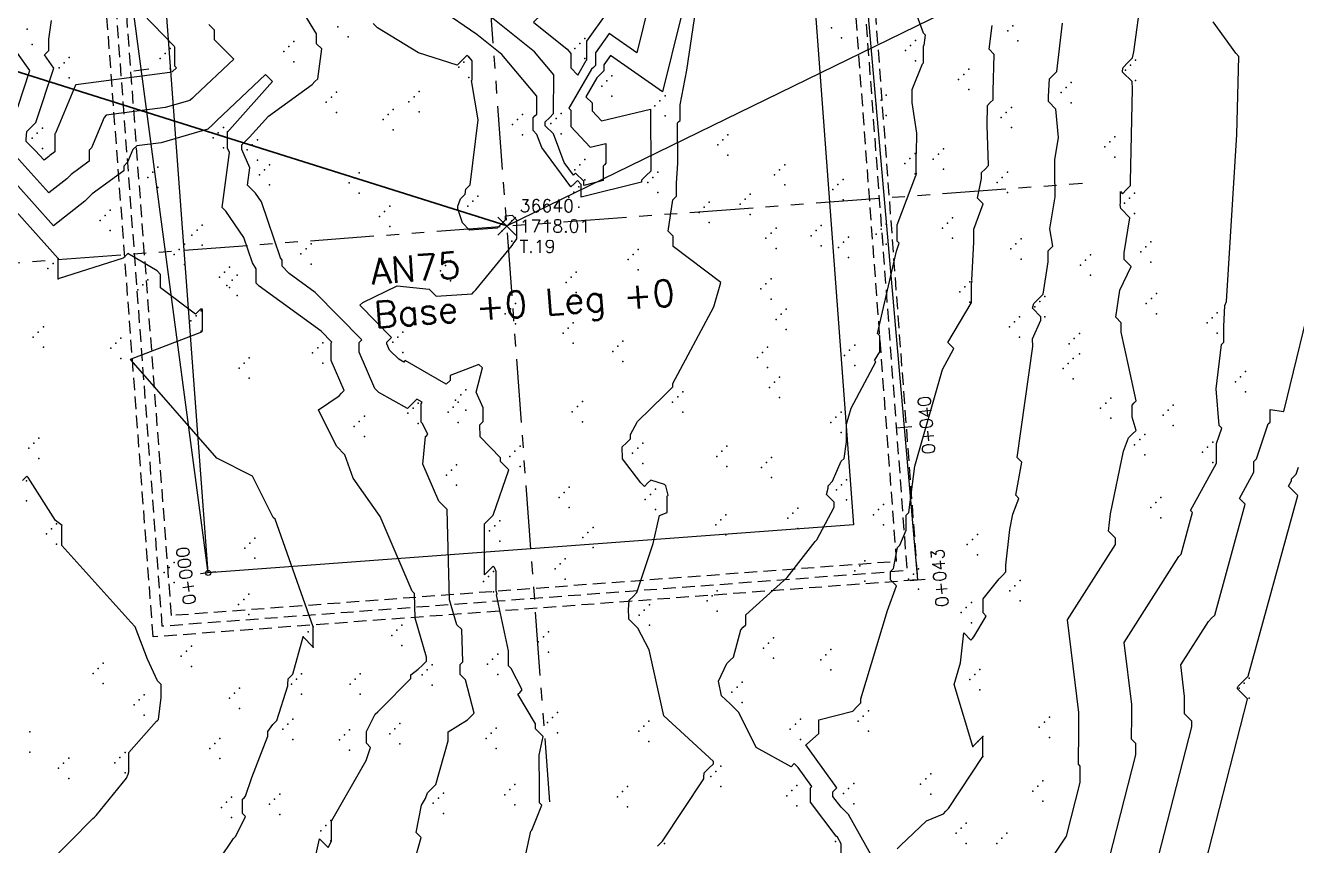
# Model space of a CAD drawing. Header units: metres. Extents: x 419582 to 423558, y 4805372 to 4807539.
# Drawn here: x 423440.34 to 423465.4, y 4807387.38 to 4807403.55 of the extents above; entities that cross this region are included whole.
import ezdxf

# ---------------------------------------------------------------- set-up
doc = ezdxf.new("R2010")
doc.units = ezdxf.units.M
doc.linetypes.add('HIDDEN', pattern=[0.375, 0.25, -0.125])
doc.linetypes.add('PHANTOM', pattern=[2.5, 1.25, -0.25, 0.25, -0.25, 0.25, -0.25])
for name, color, linetype in [('_pieds', 253, 'HIDDEN'), ('C-ROAD-CNTR-N', 92, 'Continuous'), ('C-ROAD-STAN', 11, 'Continuous'), ('C-ROAD-STAN-MAJR', 11, 'Continuous'), ('C-ROAD-STAN-MINR', 11, 'Continuous'), ('C-TINN', 4, 'Continuous'), ('C-TOPO-MAJR', 9, 'Continuous'), ('C-TOPO-MINR', 8, 'Continuous'), ('LS', 7, 'Continuous'), ('V-NODE', 1, 'Continuous'), ('V-NODE-TEXT', 11, 'Continuous')]:
    doc.layers.add(name, color=color, linetype=linetype)
doc.styles.get("Standard").update_dxf_attribs({"font": 'simplex.shx'})

# ---------------------------------------------------------------- blocks, each defined once
blk = doc.blocks.new('AN75 +0 +0')
at = {"linetype": 'PHANTOM', "flags": 128}
for points in [[(0, -11.382), (0, 11.382)], [(-11.382, 0), (11.382, 0)]]:
    blk.add_lwpolyline(points, dxfattribs=at)
at = {"flags": 128}
blk.add_lwpolyline([(-6.382, -6.382), (-6.382, 6.382), (6.382, 6.382), (6.382, -6.382)], close=True, dxfattribs=at)
at = {"layer": 'LS', "insert": (-2.743, -0.436), "char_height": 0.51577, "width": 9.13592, "attachment_point": 1}
blk.add_mtext('AN75\\PBase +0 Leg +0', dxfattribs=at)
blk = doc.blocks.new('*U67')
at = {"color": 0, "linetype": 'ByBlock', "lineweight": -2, "transparency": 16777216}
for p, q in [((-0.71, -0.71), (0.71, 0.71)), ((-0.71, 0.71), (0.71, -0.71))]:
    blk.add_line(p, q, dxfattribs=at)
blk = doc.blocks.new('AeccTickLine')
blk.add_line((0, -0.5), (0, 0.5))

msp = doc.modelspace()

# ---------------------------------------------------------------- linework, layer by layer
at = {"color": 31, "lineweight": 30, "true_color": 0xffbd7a, "elevation": 1718.013}
msp.add_lwpolyline([(423449.834, 4807399.592), (423130.593, 4807500.114), (421950.92, 4806612.998), (421795.045, 4806430.988), (421305.015, 4806147.038), (421305.015, 4806147.038), (420630.083, 4805770.97), (419765.157, 4805549.54), (419617.356, 4805580.088)], dxfattribs=at)
at = {"flags": 128}
msp.add_lwpolyline([(423476.98, 4807412.834), (423449.834, 4807399.592)], dxfattribs=at)
at = {"layer": '_pieds', "elevation": 1718.01, "flags": 128}
for points in [[(423442.854, 4807391.49), (423441.73, 4807406.566), (423456.806, 4807407.69), (423457.93, 4807392.614)], [(423443.035, 4807391.7), (423441.94, 4807406.385), (423456.625, 4807407.48), (423457.72, 4807392.795)], [(423443.216, 4807391.91), (423442.15, 4807406.204), (423456.444, 4807407.27), (423457.51, 4807392.976)]]:
    msp.add_lwpolyline(points, close=True, dxfattribs=at)
at = {"layer": 'C-ROAD-CNTR-N', "color": 92, "linetype": 'Continuous', "lineweight": -3, "flags": 128}
msp.add_lwpolyline([(423443.94, 4807392.751), (423442.15, 4807406.204), (423456.625, 4807407.48), (423457.93, 4807392.614)], dxfattribs=at)
at = {"layer": 'C-ROAD-STAN', "color": 11, "linetype": 'Continuous', "lineweight": -3}
msp.add_circle((423443.94, 4807392.751), 0.05, dxfattribs=at)
at = {"layer": 'C-TINN', "color": 4, "linetype": 'Continuous', "lineweight": -3}
for p in [(423440.37, 4807403.47, 1718.18), (423446.5, 4807403.52, 1718.18), (423456.23, 4807403.5, 1716.56), (423459.71, 4807403.44, 1714.74), (423459.81, 4807403.54, 1714.74), (423440.47, 4807403.17, 1718.18), (423445.63, 4807403.23, 1719.87), (423446.7, 4807403.32, 1718.18), (423451.27, 4807403.19, 1714.77), (423451.37, 4807403.29, 1714.77), (423456.43, 4807403.3, 1716.56), (423457.89, 4807403.25, 1716.14), (423459.91, 4807403.24, 1714.74), (423441.2, 4807402.91, 1717.78), (423443.09, 4807402.99, 1717.89), (423443.19, 4807403.09, 1717.89), (423445.43, 4807403.03, 1719.87), (423445.53, 4807403.13, 1719.87), (423449.08, 4807402.92, 1718.01), (423451.17, 4807403.09, 1714.77), (423457.69, 4807403.05, 1716.14), (423457.79, 4807403.15, 1716.14), (423441, 4807402.71, 1717.78), (423441.1, 4807402.81, 1717.78), (423442.99, 4807402.89, 1717.89), (423443.19, 4807402.69, 1717.89), (423445.63, 4807402.83, 1719.87), (423448.88, 4807402.72, 1718.01), (423448.98, 4807402.82, 1718.01), (423451.37, 4807402.89, 1714.77), (423457.89, 4807402.85, 1716.14), (423458.94, 4807402.68, 1715.28), (423462.03, 4807402.66, 1712.96), (423462.13, 4807402.76, 1712.96), (423462.23, 4807402.86, 1712.96), (423441.2, 4807402.51, 1717.78), (423449.08, 4807402.52, 1718.01), (423451.8, 4807402.45, 1717.93), (423451.9, 4807402.55, 1717.93), (423458.74, 4807402.48, 1715.28), (423458.84, 4807402.58, 1715.28), (423460.96, 4807402.42, 1713.73), (423462.23, 4807402.46, 1712.96), (423446.47, 4807402.23, 1718.32), (423448.1, 4807402.24, 1718.26), (423451.7, 4807402.35, 1717.93), (423452.95, 4807402.16, 1717.1), (423457.31, 4807402.17, 1716.4), (423458.94, 4807402.28, 1715.28), (423460.76, 4807402.22, 1713.73), (423460.86, 4807402.32, 1713.73), (423446.27, 4807402.03, 1718.32), (423446.37, 4807402.13, 1718.32), (423447.9, 4807402.04, 1718.26), (423448, 4807402.14, 1718.26), (423451.9, 4807402.15, 1717.93), (423452.75, 4807401.96, 1717.1), (423452.85, 4807402.06, 1717.1), (423457.11, 4807401.97, 1716.4), (423457.21, 4807402.07, 1716.4), (423459.78, 4807401.93, 1714.79), (423460.96, 4807402.02, 1713.73), (423446.47, 4807401.83, 1718.32), (423447.39, 4807401.69, 1718.37), (423447.49, 4807401.79, 1718.37), (423447.59, 4807401.89, 1718.37), (423448.1, 4807401.84, 1718.26), (423450.04, 4807401.69, 1717.85), (423450.14, 4807401.79, 1717.85), (423450.8, 4807401.71, 1715.54), (423450.9, 4807401.81, 1715.54), (423452.95, 4807401.76, 1717.1), (423457.31, 4807401.77, 1716.4), (423459.58, 4807401.73, 1714.79), (423459.68, 4807401.83, 1714.79), (423440.57, 4807401.42, 1717.64), (423440.67, 4807401.52, 1717.64), (423444.14, 4807401.43, 1720.3), (423444.24, 4807401.53, 1720.3), (423447.59, 4807401.49, 1718.37), (423449.94, 4807401.59, 1717.85), (423450.7, 4807401.61, 1715.54), (423450.9, 4807401.41, 1715.54), (423459.78, 4807401.53, 1714.79), (423440.47, 4807401.32, 1717.64), (423444.04, 4807401.33, 1720.3), (423444.81, 4807401.19, 1718.62), (423444.91, 4807401.29, 1718.62), (423450.14, 4807401.39, 1717.85), (423453.99, 4807401.19, 1716.68), (423454.09, 4807401.29, 1716.68), (423454.19, 4807401.39, 1716.68), (423461.72, 4807401.25, 1713.23), (423461.82, 4807401.35, 1713.23), (423440.67, 4807401.12, 1717.64), (423444.24, 4807401.13, 1720.3), (423444.71, 4807401.09, 1718.62), (423454.19, 4807400.99, 1716.68), (423457.78, 4807400.92, 1716.02), (423457.88, 4807401.02, 1716.02), (423458.24, 4807400.91, 1715.65), (423458.34, 4807401.01, 1715.65), (423458.44, 4807401.11, 1715.65), (423461.62, 4807401.15, 1713.23), (423461.82, 4807400.95, 1713.23), (423442.95, 4807400.75, 1720.7), (423444.91, 4807400.89, 1718.62), (423445.05, 4807400.7, 1718.53), (423445.15, 4807400.8, 1718.53), (423451.17, 4807400.7, 1715.53), (423451.27, 4807400.8, 1715.53), (423451.37, 4807400.9, 1715.53), (423455.21, 4807400.7, 1716.71), (423455.31, 4807400.8, 1716.71), (423457.68, 4807400.82, 1716.02), (423458.44, 4807400.71, 1715.65), (423442.75, 4807400.55, 1720.7), (423442.85, 4807400.65, 1720.7), (423444.95, 4807400.6, 1718.53), (423446.72, 4807400.44, 1718.34), (423446.82, 4807400.54, 1718.34), (423446.92, 4807400.64, 1718.34), (423451.37, 4807400.5, 1715.53), (423452.61, 4807400.45, 1717.16), (423452.71, 4807400.55, 1717.16), (423452.81, 4807400.65, 1717.16), (423455.11, 4807400.6, 1716.71), (423456.36, 4807400.41, 1716.54), (423456.46, 4807400.51, 1716.54), (423457.88, 4807400.62, 1716.02), (423459.5, 4807400.45, 1714.73), (423459.6, 4807400.55, 1714.73), (423459.7, 4807400.65, 1714.73), (423442.95, 4807400.35, 1720.7), (423445.15, 4807400.4, 1718.53), (423446.92, 4807400.24, 1718.34), (423449.26, 4807400.18, 1717.96), (423451.05, 4807400.16, 1717.87), (423451.15, 4807400.26, 1717.87), (423451.25, 4807400.36, 1717.87), (423452.81, 4807400.25, 1717.16), (423454.63, 4807400.22, 1716.81), (423455.31, 4807400.4, 1716.71), (423456.26, 4807400.31, 1716.54), (423459.7, 4807400.25, 1714.73), (423462.21, 4807400.24, 1712.94), (423447.52, 4807399.98, 1718.27), (423449.06, 4807399.98, 1717.96), (423449.16, 4807400.08, 1717.96), (423451.25, 4807399.96, 1717.87), (423453.72, 4807399.96, 1716.72), (423453.82, 4807400.06, 1716.72), (423454.43, 4807400.02, 1716.81), (423454.53, 4807400.12, 1716.81), (423456.46, 4807400.11, 1716.54), (423462.01, 4807400.04, 1712.94), (423462.11, 4807400.14, 1712.94), (423441.81, 4807399.7, 1720.86), (423441.91, 4807399.8, 1720.86), (423442.01, 4807399.9, 1720.86), (423447.32, 4807399.78, 1718.27), (423447.42, 4807399.88, 1718.27), (423449.26, 4807399.78, 1717.96), (423449.93, 4807399.69, 1718.01), (423453.62, 4807399.86, 1716.72), (423453.82, 4807399.66, 1716.72), (423454.63, 4807399.82, 1716.81), (423458.52, 4807399.65, 1715.34), (423458.62, 4807399.75, 1715.34), (423462.21, 4807399.84, 1712.94), (423442.01, 4807399.5, 1720.86), (423443.62, 4807399.41, 1720.79), (423443.72, 4807399.51, 1720.79), (423443.82, 4807399.61, 1720.79), (423447.52, 4807399.58, 1718.27), (423449.73, 4807399.49, 1718.01), (423449.83, 4807399.59, 1718.01), (423455.04, 4807399.45, 1716.84), (423455.14, 4807399.55, 1716.84), (423455.83, 4807399.4, 1716.58), (423455.93, 4807399.5, 1716.58), (423456.03, 4807399.6, 1716.58), (423457.11, 4807399.43, 1716.16), (423457.21, 4807399.53, 1716.16), (423457.31, 4807399.63, 1716.16), (423458.42, 4807399.55, 1715.34), (423443.47, 4807399.23, 1720.7), (423443.82, 4807399.21, 1720.79), (423445.97, 4807399.24, 1718.27), (423449.93, 4807399.29, 1718.01), (423454.94, 4807399.35, 1716.84), (423455.14, 4807399.15, 1716.84), (423456.03, 4807399.2, 1716.58), (423456.37, 4807399.17, 1716.49), (423456.47, 4807399.27, 1716.49), (423456.57, 4807399.37, 1716.49), (423457.31, 4807399.23, 1716.16), (423458.62, 4807399.35, 1715.34), (423459.87, 4807399.24, 1714.41), (423459.97, 4807399.34, 1714.41), (423462.43, 4807399.18, 1712.75), (423462.53, 4807399.28, 1712.75), (423440.98, 4807398.95, 1721), (423443.27, 4807399.03, 1720.7), (423443.37, 4807399.13, 1720.7), (423445.77, 4807399.04, 1718.27), (423445.87, 4807399.14, 1718.27), (423448.72, 4807398.91, 1718.09), (423452.22, 4807398.93, 1717.27), (423452.32, 4807399.03, 1717.27), (423452.42, 4807399.13, 1717.27), (423456.57, 4807398.97, 1716.49), (423459.77, 4807399.14, 1714.41), (423459.97, 4807398.94, 1714.41), (423461.24, 4807398.92, 1713.51), (423461.34, 4807399.02, 1713.51), (423462.33, 4807399.08, 1712.75), (423440.78, 4807398.75, 1721), (423440.88, 4807398.85, 1721), (423443.47, 4807398.83, 1720.7), (423444.26, 4807398.68, 1720.83), (423444.36, 4807398.78, 1720.83), (423445.97, 4807398.84, 1718.27), (423448.52, 4807398.71, 1718.09), (423448.62, 4807398.81, 1718.09), (423451.2, 4807398.68, 1717.73), (423452.42, 4807398.73, 1717.27), (423461.14, 4807398.82, 1713.51), (423462.53, 4807398.88, 1712.75), (423440.98, 4807398.55, 1721), (423442.65, 4807398.43, 1721.16), (423442.75, 4807398.53, 1721.16), (423444.16, 4807398.58, 1720.83), (423444.31, 4807398.42, 1720.73), (423444.41, 4807398.52, 1720.73), (423444.51, 4807398.62, 1720.73), (423448.72, 4807398.51, 1718.09), (423451, 4807398.48, 1717.73), (423451.1, 4807398.58, 1717.73), (423454.94, 4807398.45, 1716.87), (423455.04, 4807398.55, 1716.87), (423458.96, 4807398.49, 1715.03), (423461.34, 4807398.62, 1713.51), (423442.55, 4807398.33, 1721.16), (423444.36, 4807398.38, 1720.83), (423444.51, 4807398.22, 1720.73), (423451.2, 4807398.28, 1717.73), (423454.84, 4807398.35, 1716.87), (423455.04, 4807398.15, 1716.87), (423458.76, 4807398.29, 1715.03), (423458.86, 4807398.39, 1715.03), (423460.44, 4807398.2, 1713.97), (423462.54, 4807398.16, 1712.54), (423462.64, 4807398.26, 1712.54), (423442.75, 4807398.13, 1721.16), (423443.8, 4807397.92, 1721.01), (423449.9, 4807397.96, 1717.86), (423450, 4807398.06, 1717.86), (423455.34, 4807397.95, 1716.86), (423458.96, 4807398.09, 1715.03), (423460.24, 4807398, 1713.97), (423460.34, 4807398.1, 1713.97), (423462.44, 4807398.06, 1712.54), (423443.6, 4807397.72, 1721.01), (423443.7, 4807397.82, 1721.01), (423449.8, 4807397.86, 1717.86), (423450, 4807397.66, 1717.86), (423451.14, 4807397.68, 1717.45), (423455.14, 4807397.75, 1716.86), (423455.24, 4807397.85, 1716.86), (423459.84, 4807397.7, 1714.16), (423459.94, 4807397.8, 1714.16), (423460.44, 4807397.8, 1713.97), (423462.64, 4807397.86, 1712.54), (423463.64, 4807397.68, 1712.08), (423463.74, 4807397.78, 1712.08), (423463.84, 4807397.88, 1712.08), (423440.49, 4807397.4, 1721.5), (423440.59, 4807397.5, 1721.5), (423440.69, 4807397.6, 1721.5), (423443.8, 4807397.52, 1721.01), (423447.68, 4807397.4, 1717.79), (423447.78, 4807397.5, 1717.79), (423450.94, 4807397.48, 1717.45), (423451.04, 4807397.58, 1717.45), (423455.34, 4807397.55, 1716.86), (423459.74, 4807397.6, 1714.16), (423459.94, 4807397.4, 1714.16), (423461.12, 4807397.47, 1713.55), (423463.84, 4807397.48, 1712.08), (423440.69, 4807397.2, 1721.5), (423442.02, 4807397.18, 1721.04), (423442.12, 4807397.28, 1721.04), (423442.22, 4807397.38, 1721.04), (423446.1, 4807397.19, 1720.3), (423446.2, 4807397.29, 1720.3), (423447.58, 4807397.3, 1717.79), (423451.14, 4807397.28, 1717.45), (423452.02, 4807397.22, 1717.25), (423452.12, 4807397.32, 1717.25), (423454.97, 4807397.2, 1716.82), (423456.69, 4807397.24, 1716.27), (423460.92, 4807397.27, 1713.55), (423461.02, 4807397.37, 1713.55), (423442.22, 4807396.98, 1721.04), (423444.75, 4807396.99, 1720.54), (423446, 4807397.09, 1720.3), (423447.78, 4807397.1, 1717.79), (423451.92, 4807397.12, 1717.25), (423452.12, 4807396.92, 1717.25), (423454.77, 4807397, 1716.82), (423454.87, 4807397.1, 1716.82), (423456.49, 4807397.04, 1716.27), (423456.59, 4807397.14, 1716.27), (423461, 4807396.98, 1713.63), (423461.12, 4807397.07, 1713.55), (423444.55, 4807396.79, 1720.54), (423444.65, 4807396.89, 1720.54), (423446.2, 4807396.89, 1720.3), (423454.97, 4807396.8, 1716.82), (423456.69, 4807396.84, 1716.27), (423460.8, 4807396.78, 1713.63), (423460.9, 4807396.88, 1713.63), (423464.4, 4807396.72, 1711.74), (423444.75, 4807396.59, 1720.54), (423455.01, 4807396.41, 1716.49), (423455.11, 4807396.51, 1716.49), (423455.21, 4807396.61, 1716.49), (423461, 4807396.58, 1713.63), (423464.2, 4807396.52, 1711.74), (423464.3, 4807396.62, 1711.74), (423448.82, 4807396.16, 1718.07), (423448.92, 4807396.26, 1718.07), (423449.02, 4807396.36, 1718.07), (423453.2, 4807396.22, 1716.95), (423453.3, 4807396.32, 1716.95), (423455.21, 4807396.21, 1716.49), (423461.74, 4807396.2, 1713.29), (423464.4, 4807396.32, 1711.74), (423447.88, 4807395.9, 1719.1), (423447.98, 4807396, 1719.1), (423448.08, 4807396.1, 1719.1), (423448.67, 4807395.92, 1718.11), (423448.77, 4807396.02, 1718.11), (423448.87, 4807396.12, 1718.11), (423449.02, 4807395.96, 1718.07), (423451.12, 4807395.93, 1717.35), (423451.22, 4807396.03, 1717.35), (423451.32, 4807396.13, 1717.35), (423453.1, 4807396.12, 1716.95), (423453.3, 4807395.92, 1716.95), (423456.42, 4807395.92, 1716.11), (423461.54, 4807396, 1713.29), (423461.64, 4807396.1, 1713.29), (423462.87, 4807395.96, 1712.58), (423462.97, 4807396.06, 1712.58), (423446.82, 4807395.64, 1719.72), (423446.92, 4807395.74, 1719.72), (423447.02, 4807395.84, 1719.72), (423448.08, 4807395.7, 1719.1), (423448.87, 4807395.72, 1718.11), (423451.32, 4807395.73, 1717.35), (423456.22, 4807395.72, 1716.11), (423456.32, 4807395.82, 1716.11), (423461.74, 4807395.8, 1713.29), (423462.77, 4807395.86, 1712.58), (423462.97, 4807395.66, 1712.58), (423440.6, 4807395.41, 1721.62), (423447.02, 4807395.44, 1719.72), (423456.42, 4807395.52, 1716.11), (423462.41, 4807395.48, 1712.9), (423440.4, 4807395.21, 1721.62), (423440.5, 4807395.31, 1721.62), (423449.99, 4807395.15, 1717.85), (423450.09, 4807395.25, 1717.85), (423452.41, 4807395.21, 1716.91), (423452.51, 4807395.31, 1716.91), (423454.07, 4807395.15, 1716.71), (423454.17, 4807395.25, 1716.71), (423462.21, 4807395.28, 1712.9), (423462.31, 4807395.38, 1712.9), (423463.65, 4807395.23, 1712.1), (423463.75, 4807395.33, 1712.1), (423440.6, 4807395.01, 1721.62), (423449.89, 4807395.05, 1717.85), (423452.31, 4807395.11, 1716.91), (423452.51, 4807394.91, 1716.91), (423453.97, 4807395.05, 1716.71), (423454.95, 4807394.93, 1716.62), (423455.05, 4807395.03, 1716.62), (423462.41, 4807395.08, 1712.9), (423463.55, 4807395.13, 1712.1), (423463.75, 4807394.93, 1712.1), (423448.64, 4807394.68, 1718.71), (423448.74, 4807394.78, 1718.71), (423448.84, 4807394.88, 1718.71), (423450.09, 4807394.85, 1717.85), (423454.17, 4807394.85, 1716.71), (423454.85, 4807394.83, 1716.62), (423440.36, 4807394.57, 1722.06), (423448.84, 4807394.48, 1718.71), (423451.06, 4807394.44, 1717.48), (423452.76, 4807394.4, 1717.05), (423455.05, 4807394.63, 1716.62), (423456.33, 4807394.39, 1715.91), (423456.43, 4807394.49, 1715.91), (423456.53, 4807394.59, 1715.91), (423440.36, 4807394.17, 1722.06), (423450.86, 4807394.24, 1717.48), (423450.96, 4807394.34, 1717.48), (423452.56, 4807394.2, 1717.05), (423452.66, 4807394.3, 1717.05), (423456.53, 4807394.19, 1715.91), (423462.63, 4807394.14, 1712.6), (423462.73, 4807394.24, 1712.6), (423451.06, 4807394.04, 1717.48), (423452.76, 4807394, 1717.05), (423454.15, 4807393.9, 1716.79), (423455.47, 4807393.93, 1716.26), (423455.57, 4807394.03, 1716.26), (423457.06, 4807393.9, 1715.25), (423457.16, 4807394, 1715.25), (423457.26, 4807394.1, 1715.25), (423462.53, 4807394.04, 1712.6), (423440.95, 4807393.72, 1722.02), (423449.59, 4807393.68, 1717.87), (423449.69, 4807393.78, 1717.87), (423451.53, 4807393.65, 1717.32), (423453.95, 4807393.7, 1716.79), (423454.05, 4807393.8, 1716.79), (423455.37, 4807393.83, 1716.26), (423457.26, 4807393.7, 1715.25), (423462.73, 4807393.84, 1712.6), (423440.75, 4807393.52, 1722.02), (423440.85, 4807393.62, 1722.02), (423444.86, 4807393.44, 1721.29), (423449.49, 4807393.58, 1717.87), (423451.33, 4807393.45, 1717.32), (423451.43, 4807393.55, 1717.32), (423454.15, 4807393.5, 1716.79), (423455.57, 4807393.63, 1716.26), (423459.01, 4807393.41, 1714.32), (423459.11, 4807393.51, 1714.32), (423440.95, 4807393.32, 1722.02), (423444.66, 4807393.24, 1721.29), (423444.76, 4807393.34, 1721.29), (423449.69, 4807393.38, 1717.87), (423451.53, 4807393.25, 1717.32), (423458.91, 4807393.31, 1714.32), (423443.27, 4807392.96, 1721.6), (423444.86, 4807393.04, 1721.29), (423450.88, 4807392.93, 1717.54), (423450.98, 4807393.03, 1717.54), (423456.79, 4807392.89, 1715.41), (423456.89, 4807392.99, 1715.41), (423459.11, 4807393.11, 1714.32), (423443.07, 4807392.76, 1721.6), (423443.17, 4807392.86, 1721.6), (423449.47, 4807392.68, 1718.02), (423449.57, 4807392.78, 1718.02), (423450.78, 4807392.83, 1717.54), (423456.69, 4807392.79, 1715.41), (423457.85, 4807392.73, 1714.71), (423457.95, 4807392.83, 1714.71), (423443.27, 4807392.56, 1721.6), (423449.37, 4807392.58, 1718.02), (423450.98, 4807392.63, 1717.54), (423453.98, 4807392.4, 1716.33), (423456.89, 4807392.59, 1715.41), (423457.75, 4807392.63, 1714.71), (423457.95, 4807392.43, 1714.71), (423459.75, 4807392.4, 1713.84), (423459.85, 4807392.5, 1713.84), (423459.95, 4807392.6, 1713.84), (423444.54, 4807392.13, 1721.37), (423444.64, 4807392.23, 1721.37), (423444.74, 4807392.33, 1721.37), (423449.57, 4807392.38, 1718.02), (423453.78, 4807392.2, 1716.33), (423453.88, 4807392.3, 1716.33), (423458.99, 4807392.17, 1714.07), (423459.95, 4807392.2, 1713.84), (423444.74, 4807391.93, 1721.37), (423452.44, 4807391.92, 1716.91), (423452.54, 4807392.02, 1716.91), (423452.64, 4807392.12, 1716.91), (423453.98, 4807392, 1716.33), (423458.79, 4807391.97, 1714.07), (423458.89, 4807392.07, 1714.07), (423446.01, 4807391.69, 1721), (423447.76, 4807391.72, 1720.38), (423452.64, 4807391.72, 1716.91), (423458.99, 4807391.77, 1714.07), (423445.81, 4807391.49, 1721), (423445.91, 4807391.59, 1721), (423447.56, 4807391.52, 1720.38), (423447.66, 4807391.62, 1720.38), (423450.45, 4807391.39, 1717.7), (423450.55, 4807391.49, 1717.7), (423450.65, 4807391.59, 1717.7), (423455.09, 4807391.47, 1715.68), (423443.51, 4807391.21, 1721.75), (423443.61, 4807391.31, 1721.75), (423446.01, 4807391.29, 1721), (423447.76, 4807391.32, 1720.38), (423449.65, 4807391.15, 1718.11), (423450.65, 4807391.19, 1717.7), (423454.89, 4807391.27, 1715.68), (423454.99, 4807391.37, 1715.68), (423456.12, 4807391.14, 1715.53), (423456.22, 4807391.24, 1715.53), (423441.87, 4807390.97, 1722.33), (423443.41, 4807391.11, 1721.75), (423443.61, 4807390.91, 1721.75), (423448.36, 4807390.94, 1719.91), (423449.45, 4807390.95, 1718.11), (423449.55, 4807391.05, 1718.11), (423455.09, 4807391.07, 1715.68), (423456.02, 4807391.04, 1715.53), (423441.67, 4807390.77, 1722.33), (423441.77, 4807390.87, 1722.33), (423445.68, 4807390.66, 1720.97), (423445.78, 4807390.76, 1720.97), (423446.84, 4807390.66, 1720.4), (423446.94, 4807390.76, 1720.4), (423448.16, 4807390.74, 1719.91), (423448.26, 4807390.84, 1719.91), (423449.65, 4807390.75, 1718.11), (423456.22, 4807390.84, 1715.53), (423458.96, 4807390.65, 1713.84), (423459.06, 4807390.75, 1713.84), (423459.16, 4807390.85, 1713.84), (423464.47, 4807390.68, 1709.97), (423441.87, 4807390.57, 1722.33), (423444.46, 4807390.38, 1721.4), (423444.56, 4807390.48, 1721.4), (423445.58, 4807390.56, 1720.97), (423446.74, 4807390.56, 1720.4), (423448.36, 4807390.54, 1719.91), (423454.27, 4807390.4, 1715.82), (423454.37, 4807390.5, 1715.82), (423454.47, 4807390.6, 1715.82), (423459.16, 4807390.45, 1713.84), (423464.27, 4807390.48, 1709.97), (423464.37, 4807390.58, 1709.97), (423442.48, 4807390.15, 1722.14), (423442.58, 4807390.25, 1722.14), (423442.68, 4807390.35, 1722.14), (423444.36, 4807390.28, 1721.4), (423445.78, 4807390.36, 1720.97), (423446.94, 4807390.36, 1720.4), (423454.47, 4807390.2, 1715.82), (423464.47, 4807390.28, 1709.97), (423442.68, 4807389.95, 1722.14), (423444.56, 4807390.08, 1721.4), (423450.73, 4807389.9, 1717.84), (423450.83, 4807390, 1717.84), (423456.86, 4807389.93, 1714.87), (423456.96, 4807390.03, 1714.87), (423460.53, 4807389.91, 1713.56), (423445.41, 4807389.67, 1720.88), (423445.51, 4807389.77, 1720.88), (423445.61, 4807389.87, 1720.88), (423446.73, 4807389.66, 1720.28), (423447.62, 4807389.68, 1719.61), (423447.72, 4807389.78, 1719.61), (423449.62, 4807389.69, 1718.52), (423450.63, 4807389.8, 1717.84), (423452.43, 4807389.63, 1717.26), (423452.53, 4807389.73, 1717.26), (423452.63, 4807389.83, 1717.26), (423455.42, 4807389.67, 1715.06), (423455.52, 4807389.77, 1715.06), (423455.62, 4807389.87, 1715.06), (423456.76, 4807389.83, 1714.87), (423456.96, 4807389.63, 1714.87), (423460.33, 4807389.71, 1713.56), (423460.43, 4807389.81, 1713.56), (423440.42, 4807389.62, 1722.55), (423444.07, 4807389.39, 1721.39), (423444.17, 4807389.49, 1721.39), (423445.61, 4807389.47, 1720.88), (423446.53, 4807389.46, 1720.28), (423446.63, 4807389.56, 1720.28), (423447.52, 4807389.58, 1719.61), (423447.72, 4807389.38, 1719.61), (423449.42, 4807389.49, 1718.52), (423449.52, 4807389.59, 1718.52), (423450.83, 4807389.6, 1717.84), (423452.63, 4807389.43, 1717.26), (423455.62, 4807389.47, 1715.06), (423459.12, 4807389.43, 1714), (423459.22, 4807389.53, 1714), (423460.53, 4807389.51, 1713.56), (423440.42, 4807389.22, 1722.55), (423442.3, 4807389.21, 1722.03), (423443.97, 4807389.29, 1721.39), (423446.73, 4807389.26, 1720.28), (423449.62, 4807389.29, 1718.52), (423459.02, 4807389.33, 1714), (423459.22, 4807389.13, 1714), (423440.99, 4807388.9, 1722.31), (423441.09, 4807389, 1722.31), (423441.19, 4807389.1, 1722.31), (423442.1, 4807389.01, 1722.03), (423442.2, 4807389.11, 1722.03), (423444.17, 4807389.09, 1721.39), (423454.05, 4807388.94, 1716.97), (423441.19, 4807388.7, 1722.31), (423442.3, 4807388.81, 1722.03), (423453.85, 4807388.74, 1716.97), (423453.95, 4807388.84, 1716.97), (423458.09, 4807388.69, 1714.14), (423458.19, 4807388.79, 1714.14), (423460.4, 4807388.65, 1713.67), (423445.35, 4807388.39, 1720.66), (423448.58, 4807388.41, 1718.87), (423449.79, 4807388.38, 1718.21), (423449.89, 4807388.48, 1718.21), (423449.99, 4807388.58, 1718.21), (423452.11, 4807388.44, 1717.33), (423452.21, 4807388.54, 1717.33), (423454.05, 4807388.54, 1716.97), (423455.45, 4807388.46, 1716.6), (423455.55, 4807388.56, 1716.6), (423456.47, 4807388.4, 1714.53), (423456.57, 4807388.5, 1714.53), (423456.67, 4807388.6, 1714.53), (423457.99, 4807388.59, 1714.14), (423458.19, 4807388.39, 1714.14), (423460.2, 4807388.45, 1713.67), (423460.3, 4807388.55, 1713.67), (423444.2, 4807388.13, 1721.14), (423444.3, 4807388.23, 1721.14), (423444.4, 4807388.33, 1721.14), (423445.15, 4807388.19, 1720.66), (423445.25, 4807388.29, 1720.66), (423448.38, 4807388.21, 1718.87), (423448.48, 4807388.31, 1718.87), (423449.99, 4807388.18, 1718.21), (423452.01, 4807388.34, 1717.33), (423452.21, 4807388.14, 1717.33), (423455.35, 4807388.36, 1716.6), (423455.55, 4807388.16, 1716.6), (423456.67, 4807388.2, 1714.53), (423460.4, 4807388.25, 1713.67), (423444.4, 4807387.93, 1721.14), (423445.35, 4807387.99, 1720.66), (423446.36, 4807387.87, 1720.01), (423448.58, 4807388.01, 1718.87), (423446.16, 4807387.67, 1720.01), (423446.26, 4807387.77, 1720.01), (423458.69, 4807387.62, 1713.86), (423458.79, 4807387.72, 1713.86), (423458.89, 4807387.82, 1713.86), (423459.69, 4807387.62, 1713.69), (423446.36, 4807387.47, 1720.01), (423452.94, 4807387.42, 1716.98), (423456.31, 4807387.46, 1716.18), (423458.89, 4807387.42, 1713.86), (423459.49, 4807387.42, 1713.69), (423459.59, 4807387.52, 1713.69)]:
    msp.add_point(p, dxfattribs=at)
at = {"layer": 'C-TOPO-MAJR', "color": 9, "linetype": 'Continuous', "lineweight": -3, "elevation": 1715, "flags": 128}
msp.add_lwpolyline([(423451.911, 4807404.782), (423451.85, 4807404.722), (423450.944, 4807404.304), (423450.879, 4807404.239), (423450.879, 4807404.098), (423450.409, 4807403.66), (423450.358, 4807403.609), (423451.022, 4807403.078), (423451.093, 4807402.993), (423451.089, 4807402.708), (423451.23, 4807402.567), (423451.394, 4807402.851), (423451.401, 4807402.858), (423451.409, 4807402.865), (423451.409, 4807403.236), (423451.823, 4807403.814), (423451.886, 4807403.77), (423451.93, 4807403.949), (423451.93, 4807404.325), (423451.989, 4807404.703), (423451.911, 4807404.782)], close=True, dxfattribs=at)
at = {"layer": 'C-TOPO-MAJR', "color": 9, "linetype": 'Continuous', "lineweight": -3, "flags": 128}
for points, elevation in [([(423457.033, 4807387.155), (423456.567, 4807387.989), (423456.424, 4807388.132), (423456.261, 4807388.346), (423456.261, 4807388.436), (423456.338, 4807388.514), (423455.728, 4807389.36), (423455.739, 4807389.372), (423455.98, 4807389.584), (423455.98, 4807389.857), (423456.654, 4807390.029), (423456.734, 4807390.109), (423456.814, 4807390.19), (423456.814, 4807390.268), (423457.338, 4807392.009), (423457.511, 4807392.496), (423457.394, 4807392.613), (423457.394, 4807392.779), (423457.452, 4807392.838), (423457.533, 4807393.251), (423457.579, 4807393.297), (423457.704, 4807393.595), (423457.704, 4807393.888), (423457.73, 4807393.915), (423457.757, 4807393.941), (423457.875, 4807394.857), (423458.424, 4807396.762), (423458.646, 4807397.177), (423458.526, 4807397.297), (423458.987, 4807398.073), (423458.99, 4807398.077), (423458.994, 4807398.08), (423458.994, 4807398.466), (423459.009, 4807398.512), (423458.999, 4807398.521), (423459.04, 4807399.273), (423459.04, 4807399.527), (423459.222, 4807400.029), (423459.11, 4807400.14), (423459.189, 4807400.526), (423459.189, 4807400.644), (423459.26, 4807400.714), (423459.33, 4807400.785), (423459.302, 4807401.579), (423459.306, 4807401.966), (423459.363, 4807402.023), (423459.42, 4807402.08), (423459.42, 4807402.251), (423459.443, 4807402.97), (423459.339, 4807403.074), (423459.4, 4807403.547)], 1715), ([(423445.946, 4807386.652), (423446.137, 4807387.507), (423446.309, 4807387.336), (423446.364, 4807387.447), (423446.373, 4807387.464), (423446.374, 4807387.465), (423446.375, 4807387.466), (423446.375, 4807387.861), (423446.378, 4807387.873), (423447.058, 4807389.051), (423447.144, 4807389.31), (423447.06, 4807389.394), (423447.06, 4807389.627), (423447.234, 4807389.965), (423447.284, 4807390.016), (423447.335, 4807390.066), (423447.936, 4807390.67), (423447.936, 4807390.744), (423448.083, 4807390.851), (423448.164, 4807390.932), (423448.245, 4807391.013), (423448.245, 4807391.089), (423448.019, 4807391.858), (423448.006, 4807392.348), (423447.96, 4807392.394), (423447.334, 4807393.862), (423446.799, 4807394.62), (423446.635, 4807395.083), (423446.47, 4807395.248), (423446.113, 4807395.964), (423446.521, 4807396.243), (423446.572, 4807396.295), (423446.624, 4807396.347), (423446.365, 4807396.939), (423446.365, 4807397.291), (423446.377, 4807397.303), (423446.166, 4807397.519), (423444.943, 4807398.404), (423444.884, 4807398.463), (423444.884, 4807398.745), (423444.817, 4807398.864), (423444.645, 4807399.365), (423444.285, 4807399.886), (423444.215, 4807399.956), (423444.36, 4807401.04), (423444.324, 4807401.123), (423444.324, 4807401.451), (423444.342, 4807401.469), (423444.36, 4807401.487), (423445.21, 4807402.437), (423445.07, 4807402.577), (423444.109, 4807401.674), (423444.022, 4807401.587), (423443.934, 4807401.499), (423443.01, 4807401.233), (423442.53, 4807401.172), (423442.454, 4807401.096), (423442.351, 4807400.849), (423442.274, 4807400.772), (423442.274, 4807400.68), (423441.652, 4807400.226), (423441.579, 4807400.153), (423441.506, 4807400.079), (423440.888, 4807399.596), (423439.756, 4807400.857)], 1720), ([(423462.063, 4807375.091), (423462.957, 4807384.098), (423462.957, 4807384.098), (423462.958, 4807384.099), (423462.961, 4807384.109), (423464.343, 4807385.327), (423464.343, 4807385.593), (423464.277, 4807385.66), (423463.33, 4807385.952), (423464.437, 4807390.264), (423464.437, 4807390.267), (423464.239, 4807390.465), (423464.239, 4807390.472), (423464.239, 4807390.475), (423464.237, 4807390.493), (423464.252, 4807390.518), (423464.351, 4807390.617), (423464.45, 4807390.716), (423465.43, 4807394.278), (423465.248, 4807394.46), (423465.305, 4807394.564), (423465.305, 4807394.606), (423465.394, 4807394.696), (423465.441, 4807394.834)], 1710)]:
    msp.add_lwpolyline(points, dxfattribs=dict(at, elevation=elevation))
at = {"layer": 'C-TOPO-MINR', "color": 8, "linetype": 'Continuous', "lineweight": -3, "flags": 128}
for points, elevation in [([(423453.625, 4807405.162), (423452.899, 4807402.237), (423451.876, 4807402.951), (423451.744, 4807402.768), (423451.744, 4807402.65), (423451.673, 4807402.579), (423451.603, 4807402.509), (423451.389, 4807402.14), (423451.511, 4807402.018), (423451.511, 4807401.862), (423451.695, 4807401.666), (423452.662, 4807401.892), (423452.669, 4807400.675), (423452.578, 4807400.584), (423452.488, 4807400.494), (423452.488, 4807400.455), (423451.295, 4807400.161), (423451.295, 4807400.412), (423451.22, 4807400.486), (423451.157, 4807400.424), (423451.095, 4807400.361), (423450.517, 4807401.137), (423450.42, 4807401.397), (423450.346, 4807401.471), (423450.346, 4807401.724), (423450.383, 4807401.761), (423450.42, 4807401.797), (423450.424, 4807402.149), (423449.732, 4807402.973), (423449.237, 4807403.368), (423448.507, 4807403.863)], 1717), ([(423452.804, 4807387.367), (423452.898, 4807387.461), (423453.713, 4807388.69), (423453.713, 4807388.723), (423453.724, 4807388.811), (423453.813, 4807388.901), (423453.903, 4807388.991), (423453.903, 4807389.032), (423452.926, 4807389.933), (423452.637, 4807391.234), (423452.413, 4807391.66), (423452.236, 4807391.837), (423452.236, 4807391.882), (423452.231, 4807392.021), (423452.24, 4807392.212), (423452.318, 4807392.29), (423452.396, 4807392.368), (423452.717, 4807393.329), (423452.838, 4807393.882), (423452.989, 4807393.942), (423452.989, 4807394.265), (423453.008, 4807394.285), (423452.967, 4807394.466), (423452.938, 4807394.496), (423452.671, 4807394.582), (423452.606, 4807394.518), (423452.542, 4807394.454), (423452.471, 4807394.525), (423452.113, 4807395.004), (423452.107, 4807395.237), (423452.187, 4807395.316), (423452.267, 4807395.396), (423452.267, 4807395.478), (423452.407, 4807395.736), (423452.937, 4807396.253), (423453.02, 4807396.337), (423453.103, 4807396.42), (423453.103, 4807396.487), (423453.909, 4807397.998), (423454.053, 4807398.474), (423453.107, 4807399.187), (423453.107, 4807399.39), (423453.009, 4807399.488), (423453.105, 4807400.108), (423453.141, 4807400.145), (423453.177, 4807400.181), (423453.177, 4807400.435), (423453.203, 4807400.83), (423453.198, 4807401.624), (423453.221, 4807401.648), (423453.245, 4807401.672), (423453.245, 4807401.977), (423453.378, 4807402.66), (423453.75, 4807405.144)], 1717), ([(423452.777, 4807404.555), (423452.393, 4807403.003), (423451.85, 4807403.383), (423451.576, 4807403.002), (423451.576, 4807402.758), (423451.537, 4807402.719), (423451.498, 4807402.68), (423451.054, 4807401.914), (423451.092, 4807401.875), (423451.092, 4807401.552), (423451.474, 4807401.145), (423451.783, 4807401.217), (423451.785, 4807400.828), (423451.756, 4807400.799), (423451.728, 4807400.77), (423451.728, 4807400.486), (423451.346, 4807400.392), (423451.346, 4807400.472), (423451.186, 4807400.632), (423451.166, 4807400.612), (423451.146, 4807400.592), (423450.961, 4807400.84), (423450.749, 4807401.406), (423450.588, 4807401.566), (423450.588, 4807401.646), (423450.669, 4807401.726), (423450.749, 4807401.806), (423450.759, 4807402.571), (423450.377, 4807403.025), (423449.392, 4807403.813)], 1716), ([(423442.428, 4807404.005), (423443.266, 4807403.137), (423443.276, 4807403.126), (423443.276, 4807402.747), (423443.314, 4807402.709), (423443.238, 4807402.637), (423443.233, 4807402.632), (423443.229, 4807402.628), (423443.181, 4807402.614), (423441.332, 4807402.377), (423441.324, 4807402.37), (423440.926, 4807401.418), (423440.915, 4807401.406), (423440.915, 4807401.053), (423440.82, 4807400.984), (423440.809, 4807400.972), (423440.797, 4807400.961), (423440.703, 4807400.888), (423440.531, 4807401.08), (423440.352, 4807401.259), (423440.352, 4807401.301), (423440.363, 4807401.451), (423440.452, 4807401.54), (423440.542, 4807401.629), (423440.896, 4807402.7), (423440.709, 4807402.963), (423440.753, 4807403.008), (423440.798, 4807403.053), (423440.798, 4807403.273), (423440.848, 4807403.641)], 1718), ([(423456.42, 4807387.043), (423456.42, 4807387.413), (423456.349, 4807387.541), (423456.327, 4807387.563), (423455.817, 4807388.23), (423455.817, 4807388.514), (423455.846, 4807388.543), (423455.577, 4807388.915), (423455.499, 4807388.992), (423455.438, 4807388.931), (423454.746, 4807389.311), (423454.404, 4807390.003), (423454.236, 4807390.171), (423454.065, 4807390.329), (423454.001, 4807390.618), (423454.168, 4807390.965), (423454.232, 4807391.029), (423454.297, 4807391.094), (423454.442, 4807391.629), (423454.493, 4807391.68), (423454.544, 4807391.731), (423454.544, 4807391.928), (423455.355, 4807392.662), (423455.913, 4807393.373), (423455.943, 4807393.404), (423456.283, 4807394.046), (423456.283, 4807394.149), (423456.135, 4807394.297), (423456.168, 4807394.42), (423456.168, 4807394.471), (423456.255, 4807394.558), (423456.426, 4807394.953), (423456.481, 4807395.009), (423456.527, 4807395.338), (423456.527, 4807395.687), (423456.619, 4807396.003), (423457.106, 4807396.912), (423457.08, 4807396.937), (423457.184, 4807397.112), (423457.184, 4807397.425), (423457.141, 4807397.469), (423457.515, 4807399.097), (423457.566, 4807399.253), (423457.527, 4807399.292), (423457.527, 4807399.614), (423457.896, 4807400.589), (423457.899, 4807400.591), (423457.902, 4807400.594), (423457.91, 4807400.625), (423457.899, 4807400.636), (423457.899, 4807401.014), (423457.905, 4807401.019), (423457.91, 4807401.025), (423457.913, 4807401.418), (423457.821, 4807402.024), (423457.821, 4807402.281), (423458.028, 4807402.79), (423458.045, 4807402.806), (423458.045, 4807403.141), (423458.061, 4807403.157), (423458.089, 4807403.352), (423458.047, 4807403.394), (423457.827, 4807403.984)], 1716), ([(423460.301, 4807386.712), (423460.867, 4807387.565), (423461.137, 4807388.618), (423461.137, 4807388.945), (423461.101, 4807388.981), (423461.113, 4807389.661), (423461.113, 4807389.999), (423460.888, 4807391.827), (423461.833, 4807393.311), (423461.833, 4807393.44), (423461.698, 4807393.575), (423461.735, 4807393.917), (423461.992, 4807395.155), (423462.089, 4807395.413), (423462.164, 4807395.488), (423462.238, 4807395.562), (423462.161, 4807395.825), (423462.161, 4807396.061), (423462.202, 4807396.102), (423462.242, 4807396.143), (423462.088, 4807396.842), (423461.948, 4807397.5), (423461.948, 4807397.682), (423461.839, 4807397.791), (423461.918, 4807398.326), (423462.139, 4807398.794), (423462.004, 4807398.929), (423462.004, 4807399.06), (423462.118, 4807399.754), (423461.939, 4807399.933), (423461.927, 4807400.011), (423461.933, 4807400.047), (423461.929, 4807400.27), (423461.971, 4807400.228), (423462.05, 4807400.308), (423462.129, 4807400.387), (423462.129, 4807400.47), (423462.169, 4807402.296), (423462.164, 4807402.437), (423461.974, 4807402.627), (423461.974, 4807402.648), (423461.982, 4807402.719), (423462.077, 4807402.814), (423462.171, 4807402.908), (423462.197, 4807403.023), (423462.345, 4807404.137)], 1713), ([(423447.99, 4807386.996), (423448.138, 4807387.537), (423448.042, 4807387.633), (423448.15, 4807388.171), (423448.228, 4807388.307), (423448.264, 4807388.416), (423448.346, 4807388.498), (423448.429, 4807388.58), (423448.671, 4807389.442), (423448.671, 4807389.618), (423449.054, 4807389.853), (423449.119, 4807389.918), (423449.185, 4807389.984), (423449.012, 4807390.646), (423448.911, 4807390.747), (423448.911, 4807390.945), (423448.962, 4807390.996), (423448.943, 4807391.633), (423448.846, 4807391.73), (423448.701, 4807392.223), (423448.652, 4807394.001), (423448.487, 4807394.166), (423448.175, 4807394.898), (423448.224, 4807395.438), (423448.249, 4807395.464), (423448.275, 4807395.49), (423448.16, 4807395.702), (423448.14, 4807395.722), (423448.14, 4807396.082), (423448.152, 4807396.106), (423448.162, 4807396.116), (423448.057, 4807396.176), (423447.965, 4807396.084), (423447.872, 4807395.992), (423447.304, 4807396.31), (423447.229, 4807396.385), (423446.915, 4807397.102), (423446.915, 4807397.295), (423446.967, 4807397.347), (423446.053, 4807398.283), (423445.537, 4807398.656), (423445.396, 4807398.797), (423445.396, 4807398.915), (423445.368, 4807398.966), (423444.989, 4807400.069), (423444.873, 4807400.236), (423444.715, 4807400.394), (423444.761, 4807400.741), (423444.604, 4807401.099), (423444.604, 4807401.19), (423444.681, 4807401.267), (423444.758, 4807401.344), (423445.129, 4807401.758), (423445.989, 4807402.381), (423446.045, 4807402.437), (423446.101, 4807402.493), (423446.181, 4807403.082), (423446.078, 4807403.185), (423446.078, 4807403.379), (423445.805, 4807403.821)], 1719), ([(423443.955, 4807403.563), (423444.061, 4807403.456), (423444.061, 4807403.269), (423444.446, 4807402.881), (423443.674, 4807402.156), (423443.628, 4807402.11), (423443.581, 4807402.064), (423443.095, 4807401.924), (423441.931, 4807401.775), (423441.889, 4807401.733), (423441.639, 4807401.133), (423441.594, 4807401.089), (423441.594, 4807400.867), (423441.236, 4807400.605), (423441.194, 4807400.562), (423441.151, 4807400.52), (423440.795, 4807400.242), (423440.144, 4807400.968)], 1719), ([(423449.992, 4807386.242), (423450.303, 4807387.661), (423450.324, 4807387.682), (423450.52, 4807388.17), (423450.472, 4807388.218), (423450.472, 4807388.523), (423450.467, 4807389.159), (423450.545, 4807389.527), (423450.392, 4807389.68), (423450.392, 4807389.774), (423450.049, 4807390.363), (423450.09, 4807390.404), (423450.131, 4807390.444), (423449.918, 4807390.868), (423449.865, 4807390.922), (423449.865, 4807391.214), (423449.625, 4807392.318), (423449.631, 4807392.324), (423449.638, 4807392.331), (423449.62, 4807392.399), (423449.62, 4807392.782), (423449.586, 4807392.86), (423449.559, 4807392.887), (423449.473, 4807392.8), (423449.386, 4807392.713), (423449.389, 4807393.719), (423449.474, 4807393.804), (423449.558, 4807393.888), (423449.872, 4807394.785), (423449.707, 4807394.951), (423449.707, 4807395.02), (423449.302, 4807395.437), (423449.297, 4807395.67), (423449.329, 4807395.702), (423449.36, 4807395.734), (423449.36, 4807396.007), (423449.224, 4807396.318), (423449.347, 4807396.793), (423449.28, 4807396.86), (423448.71, 4807396.645), (423448.71, 4807396.545), (423448.635, 4807396.47), (423447.828, 4807396.94), (423447.812, 4807396.924), (423447.796, 4807396.908), (423447.697, 4807396.963), (423447.519, 4807397.141), (423447.465, 4807397.266), (423447.465, 4807397.299), (423447.556, 4807397.391), (423446.932, 4807398.03), (423446.988, 4807398.086), (423447.666, 4807398.41), (423448.298, 4807398.347), (423448.438, 4807398.207), (423449.143, 4807398.256), (423449.182, 4807398.295), (423449.221, 4807398.334), (423449.935, 4807399.208), (423449.968, 4807399.261), (423449.972, 4807399.265), (423449.975, 4807399.268), (423450.024, 4807399.338), (423450.024, 4807399.709), (423450.01, 4807399.724), (423449.943, 4807399.796), (423449.796, 4807399.788), (423449.796, 4807399.708), (423449.716, 4807399.628), (423449.636, 4807399.548), (423449.094, 4807399.512), (423448.955, 4807399.651), (423448.861, 4807399.928), (423448.861, 4807399.98), (423448.917, 4807400.127), (423449.007, 4807400.218), (423449.019, 4807400.315), (423449.105, 4807400.401), (423449.267, 4807401.681), (423449.134, 4807402.462), (423449.14, 4807402.468), (423449.146, 4807402.474), (423449.146, 4807402.849), (423449.086, 4807402.921), (423449.082, 4807402.924), (423449.042, 4807402.952), (423448.945, 4807402.855), (423448.849, 4807402.759), (423448.09, 4807403.005), (423447.278, 4807403.496), (423447.194, 4807403.58)], 1718), ([(423457.525, 4807387.31), (423457.596, 4807387.38), (423458.108, 4807387.865), (423458.44, 4807388.005), (423458.49, 4807388.055), (423458.54, 4807388.105), (423459.22, 4807389.13), (423459.22, 4807389.53), (423459.12, 4807389.43), (423459.02, 4807389.33), (423458.649, 4807390.554), (423458.774, 4807390.977), (423458.842, 4807391.568), (423458.981, 4807391.429), (423459.011, 4807391.46), (423459.042, 4807391.49), (423459.282, 4807391.901), (423459.221, 4807391.962), (423459.221, 4807392.24), (423459.537, 4807392.637), (423459.603, 4807392.703), (423459.67, 4807392.77), (423459.67, 4807392.903), (423459.746, 4807393.609), (423459.809, 4807393.909), (423459.927, 4807394.221), (423459.865, 4807394.284), (423459.987, 4807394.934), (423459.894, 4807395.027), (423460.2, 4807397.213), (423460.197, 4807397.366), (423460.361, 4807397.737), (423460.361, 4807397.8), (423460.193, 4807397.968), (423460.222, 4807398.064), (423460.315, 4807398.157), (423460.408, 4807398.25), (423460.503, 4807398.885), (423460.503, 4807399.103), (423460.549, 4807399.149), (423460.594, 4807399.194), (423460.539, 4807399.535), (423460.642, 4807400.164), (423460.634, 4807400.688), (423460.634, 4807400.893), (423460.712, 4807401.338), (423460.659, 4807401.895), (423460.51, 4807402.044), (423460.51, 4807402.146), (423460.533, 4807402.493), (423460.606, 4807402.566), (423460.679, 4807402.639), (423460.791, 4807403.592)], 1714), ([(423461.564, 4807386.543), (423462.237, 4807389.166), (423462.237, 4807389.386), (423462.147, 4807389.476), (423462.155, 4807389.932), (423462.155, 4807390.158), (423462.004, 4807391.382), (423463.081, 4807393.073), (423463.104, 4807393.096), (423463.127, 4807393.119), (423463.353, 4807393.941), (423463.311, 4807393.983), (423463.824, 4807394.913), (423463.824, 4807395.296), (423463.828, 4807395.3), (423463.931, 4807395.605), (423463.875, 4807395.661), (423463.819, 4807396.378), (423463.925, 4807397.254), (423463.948, 4807397.278), (423463.972, 4807397.301), (423463.972, 4807397.607), (423463.988, 4807398.027), (423464.019, 4807398.103), (423464.223, 4807401.393), (423464.266, 4807402.935), (423464.203, 4807402.998), (423463.761, 4807403.614)], 1712), ([(423440.185, 4807401.934), (423440.423, 4807402.654), (423440.18, 4807402.996)], 1719), ([(423443.591, 4807386.251), (423444.44, 4807387.517), (423444.464, 4807387.541), (423444.488, 4807387.565), (423444.677, 4807387.947), (423444.619, 4807388.006), (423444.619, 4807388.289), (423444.648, 4807388.318), (423444.677, 4807388.348), (423444.8, 4807388.716), (423445.118, 4807389.534), (423445.118, 4807389.628), (423445.214, 4807389.765), (423445.291, 4807389.842), (423445.509, 4807390.527), (423445.509, 4807390.554), (423445.517, 4807390.663), (423445.61, 4807390.755), (423445.81, 4807391.49), (423446.01, 4807391.29), (423446.01, 4807391.69), (423445.259, 4807393.809), (423445.222, 4807393.846), (423444.817, 4807394.658), (423444.108, 4807395.015), (423442.422, 4807396.949), (423442.406, 4807396.965), (423443.816, 4807397.504), (423443.818, 4807397.507), (423443.82, 4807397.509), (423443.825, 4807397.545), (423443.825, 4807397.931), (423443.831, 4807397.946), (423443.818, 4807397.938), (423443.82, 4807397.957), (423443.789, 4807397.949), (423443.693, 4807397.853), (423443, 4807398.373), (423443, 4807398.634), (423442.931, 4807398.704), (423442.355, 4807399.047), (423442.309, 4807399.001), (423442.262, 4807398.954), (423440.98, 4807398.55), (423440.98, 4807398.95), (423439.369, 4807400.746)], 1721), ([(423462.26, 4807385.522), (423463.337, 4807389.715), (423463.337, 4807389.826), (423463.193, 4807389.971), (423463.197, 4807390.202), (423463.197, 4807390.316), (423463.12, 4807390.938), (423463.667, 4807391.796), (423463.728, 4807391.857), (423463.789, 4807391.918), (423464.392, 4807394.109), (423464.279, 4807394.222), (423464.564, 4807394.738), (423464.564, 4807394.951), (423464.611, 4807394.998), (423464.843, 4807395.688), (423464.88, 4807395.725), (423464.88, 4807395.976), (423465.154, 4807395.934), (423465.791, 4807398.549)], 1711), ([(423440.757, 4807386.988), (423441.667, 4807387.907), (423441.698, 4807387.937), (423441.728, 4807387.968), (423442.327, 4807388.708), (423442.364, 4807388.787), (423442.378, 4807388.832), (423442.378, 4807389.214), (423442.921, 4807389.827), (423442.939, 4807389.845), (423442.958, 4807389.864), (423443.014, 4807390.295), (423443.014, 4807390.551), (423442.942, 4807390.623), (423442.746, 4807391.05), (423442.503, 4807391.689), (423442.412, 4807391.779), (423441.051, 4807393.293), (423441.051, 4807393.674), (423441.056, 4807393.679), (423441.06, 4807393.684), (423440.932, 4807393.785), (423440.393, 4807394.63), (423440.365, 4807394.657), (423440.279, 4807394.571)], 1722)]:
    msp.add_lwpolyline(points, dxfattribs=dict(at, elevation=elevation))

# ---------------------------------------------------------------- block references
at = {"rotation": 4.26292001}
msp.add_blockref('AN75 +0 +0', (423449.83, 4807399.59, 1718.01), dxfattribs=at)
at = {"layer": 'C-ROAD-STAN-MAJR', "color": 11, "linetype": 'Continuous', "lineweight": -3, "xscale": 0.3, "yscale": 0.3, "zscale": 0.3}
for p, rotation in [((423457.665, 4807395.628), 275.0157913892982), ((423443.94, 4807392.751), 97.57597591778249), ((423457.93, 4807392.614), 275.0157913892982)]:
    msp.add_blockref('AeccTickLine', p, dxfattribs=dict(at, rotation=rotation))
at = {"layer": 'C-ROAD-STAN-MINR', "color": 11, "linetype": 'Continuous', "lineweight": -3, "xscale": 0.3, "yscale": 0.3, "zscale": 0.3, "rotation": 97.57597591778249}
msp.add_blockref('AeccTickLine', (423442.621, 4807402.664), dxfattribs=at)
at = {"layer": 'V-NODE', "xscale": 0.25, "yscale": 0.25, "zscale": 0.25}
msp.add_blockref('*U67', (423449.83, 4807399.59, 1718.01), dxfattribs=at)

# ---------------------------------------------------------------- texts
at = {"layer": 'C-ROAD-STAN-MAJR', "color": 11, "linetype": 'Continuous', "lineweight": -3, "char_height": 0.254}
for s, insert, attachment_point, rotation in [('0+040', (423457.978, 4807395.655), 2, 95.0158), ('0+000', (423443.629, 4807392.71), 8, 97.576), ('0+043', (423458.242, 4807392.641), 2, 95.0158)]:
    msp.add_mtext(s, dxfattribs=dict(at, insert=insert, attachment_point=attachment_point, rotation=rotation))
at = {"layer": 'V-NODE-TEXT', "char_height": 0.25}
for s, insert, attachment_point in [('36640', (423450.082, 4807399.865, 1718.01), 7), ('1718.01', (423450.082, 4807399.59, 1718.01), 4), ('T.19', (423450.082, 4807399.315, 1718.01), 1)]:
    msp.add_mtext(s, dxfattribs=dict(at, insert=insert, attachment_point=attachment_point))

doc.saveas('drawing.dxf')
